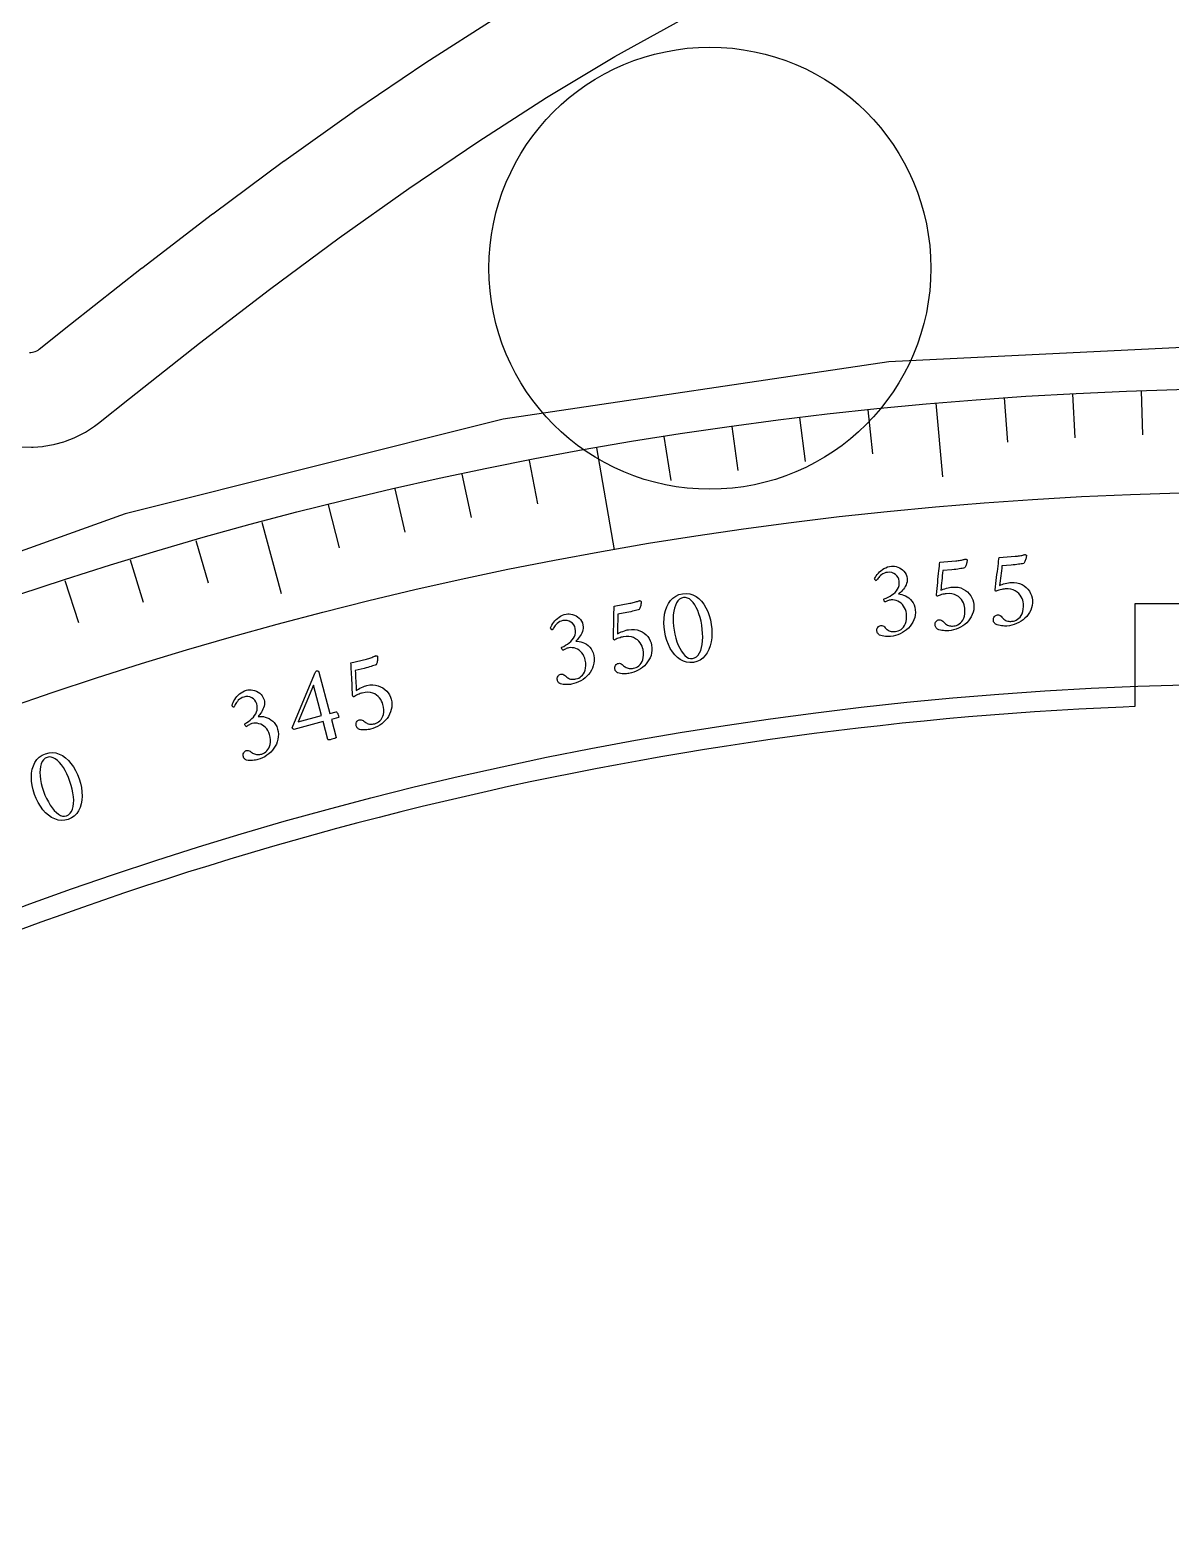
# Model space of a CAD drawing. Header units: millimetres. Extents: x -78 to 78, y -78 to 100.
# Drawn here: x -24.67 to -2.12, y 54.96 to 84.68 of the extents above; entities that cross this region are included whole.
import ezdxf

# ---------------------------------------------------------------- set-up
doc = ezdxf.new("R2010")
doc.units = ezdxf.units.MM
for name, color, linetype in [('CUT_INNER', 6, 'Continuous'), ('CUT_OUTER', 1, 'Continuous'), ('ENGRAVE', 7, 'Continuous'), ('ENGRAVE_FINE', 8, 'Continuous'), ('TEXT', 5, 'Continuous')]:
    doc.layers.add(name, color=color, linetype=linetype)

msp = doc.modelspace()

# ---------------------------------------------------------------- linework, layer by layer
at = {"layer": 'CUT_INNER'}
msp.add_lwpolyline([(2.83, 73.342), (-2.83, 73.342), (-2.83, 71.3135), (-3.0645, 71.3042), (-3.502, 71.284), (-3.9393, 71.2612), (-4.3765, 71.2357), (-4.8135, 71.2075), (-5.2503, 71.1766), (-5.6869, 71.1431), (-6.1234, 71.1068), (-6.5595, 71.0679), (-6.9955, 71.0263), (-7.4312, 70.9821), (-7.8666, 70.9351), (-8.3017, 70.8855), (-8.7364, 70.8333), (-9.1709, 70.7783), (-9.605, 70.7207), (-10.0388, 70.6605), (-10.4722, 70.5975), (-10.9051, 70.5319), (-11.3377, 70.4637), (-11.7698, 70.3928), (-12.2016, 70.3193), (-12.6328, 70.2431), (-13.0636, 70.1642), (-13.4938, 70.0828), (-13.9236, 69.9986), (-14.3528, 69.9119), (-14.7815, 69.8225), (-15.2097, 69.7305), (-15.6373, 69.6359), (-16.0642, 69.5386), (-16.4906, 69.4387), (-16.9164, 69.3362), (-17.3415, 69.2311), (-17.766, 69.1234), (-18.1898, 69.0131), (-18.6129, 68.9002), (-19.0353, 68.7847), (-19.457, 68.6666), (-19.878, 68.5459), (-20.2982, 68.4227), (-20.7176, 68.2968), (-21.1363, 68.1684), (-21.5542, 68.0375), (-21.9712, 67.9039), (-22.3875, 67.7678), (-22.8029, 67.6292), (-23.2174, 67.488), (-23.6311, 67.3443), (-24.0438, 67.198), (-24.4557, 67.0492), (-24.8666, 66.8979)], dxfattribs=at)
msp.add_circle((-11.232, 79.9746), 4.368, dxfattribs=at)
at = {"layer": 'CUT_OUTER'}
msp.add_lwpolyline([(-24.6834, 78.3098), (-24.6533, 78.3105), (-24.6234, 78.3142), (-24.5941, 78.3208), (-24.5656, 78.3304), (-24.5382, 78.3428), (-24.5121, 78.3578), (-24.4877, 78.3754), (-23.8691, 78.8704), (-22.4647, 79.9729), (-22.4633, 79.9741), (-21.0609, 81.0473), (-21.0591, 81.0487), (-19.6571, 82.0872), (-19.6548, 82.0889), (-18.2534, 83.0864), (-18.2506, 83.0883), (-16.8496, 84.0385), (-16.8463, 84.0407), (-15.4459, 84.9378)], dxfattribs=at)
at = {"layer": 'ENGRAVE'}
for points in [[(-24.8287, 76.4434), (-24.641, 76.4383), (-24.6109, 76.4389), (-24.4237, 76.4526), (-24.3938, 76.4563), (-24.2089, 76.4886), (-24.1796, 76.4953), (-23.9988, 76.546), (-23.9703, 76.5556), (-23.7955, 76.6241), (-23.7681, 76.6365), (-23.6011, 76.7222), (-23.575, 76.7373), (-23.4174, 76.8393), (-23.393, 76.8569), (-23.3182, 76.9137), (-22.7063, 77.4032), (-21.3178, 78.4934), (-19.9348, 79.5518), (-18.5571, 80.5724), (-17.1851, 81.549), (-15.8191, 82.4755), (-14.4597, 83.3464), (-13.1074, 84.1565), (-11.7627, 84.9012)], [(0, 78.5), (-7.6943, 78.122), (-15.3146, 76.9916), (-22.7873, 75.1198), (-28.0456, 73.2384)], [(-6.7635, 77.3069), (-6.6364, 75.8539)], [(-13.4755, 76.4232), (-13.1209, 74.4122)], [(-20.0849, 74.958), (-19.7074, 73.5491)]]:
    msp.add_lwpolyline(points, dxfattribs=at)
for radius in [77.6022, 75.5602, 71.7678]:
    msp.add_circle((0, 0), radius, dxfattribs=at)
at = {"layer": 'ENGRAVE_FINE'}
for points in [[(-5.4133, 77.4132), (-5.3522, 76.5401)], [(-4.0614, 77.4958), (-4.0156, 76.6219)], [(-2.7083, 77.5549), (-2.6777, 76.6803)], [(-9.4573, 77.0238), (-9.3507, 76.1551)], [(-8.1116, 77.1771), (-8.0202, 76.3067)], [(-10.8001, 76.847), (-10.6783, 75.9803)], [(-12.1397, 76.6468), (-12.0028, 75.7824)], [(-14.8072, 76.1764), (-14.6402, 75.3173)], [(-16.1344, 75.9064), (-15.9524, 75.0504)], [(-17.4567, 75.6133), (-17.2598, 74.7605)], [(-18.7737, 75.2971), (-18.562, 74.4479)], [(-21.3901, 74.596), (-21.1488, 73.7548)], [(-22.6887, 74.2114), (-22.4328, 73.3744)], [(-23.9804, 73.8041), (-23.71, 72.9718)]]:
    msp.add_lwpolyline(points, dxfattribs=at)
at = {"layer": 'TEXT'}
for points in [[(-5.2818, 73.7656), (-5.2205, 73.7664), (-5.1634, 73.7597), (-5.1107, 73.7456), (-5.0623, 73.7241), (-5.0185, 73.6968), (-4.9795, 73.6655), (-4.9453, 73.6302), (-4.916, 73.5908), (-4.8921, 73.5489), (-4.8742, 73.5059), (-4.8623, 73.4618), (-4.8563, 73.4166), (-4.8557, 73.3633), (-4.8611, 73.3121), (-4.8725, 73.2632), (-4.8899, 73.2165), (-4.9123, 73.1723), (-4.9387, 73.1312), (-4.9691, 73.0931), (-5.0035, 73.0579), (-5.0411, 73.026), (-5.0812, 72.9976), (-5.1239, 72.9727), (-5.1691, 72.9513), (-5.216, 72.9336), (-5.2637, 72.9199), (-5.3122, 72.9102), (-5.3615, 72.9046), (-5.3834, 72.9037), (-5.408, 72.9042), (-5.4352, 72.9059), (-5.4652, 72.9089), (-5.4958, 72.9135), (-5.525, 72.92), (-5.5529, 72.9283), (-5.5795, 72.9385), (-5.5847, 72.9425), (-5.5911, 72.9486), (-5.5988, 72.9567), (-5.6078, 72.967), (-5.6163, 72.9785), (-5.6227, 72.9905), (-5.6269, 73.0029), (-5.629, 73.0157), (-5.6289, 73.0376), (-5.6254, 73.0575), (-5.6182, 73.0756), (-5.6076, 73.0917), (-5.5945, 73.1052), (-5.5802, 73.1152), (-5.5646, 73.1217), (-5.5479, 73.1247), (-5.5272, 73.1242), (-5.5085, 73.1192), (-5.4917, 73.1099), (-5.477, 73.0962), (-5.4632, 73.0807), (-5.4494, 73.0662), (-5.4355, 73.0527), (-5.4216, 73.0401), (-5.4046, 73.0272), (-5.3864, 73.0168), (-5.3668, 73.0087), (-5.3459, 73.0031), (-5.3244, 72.9994), (-5.3033, 72.9971), (-5.2823, 72.9964), (-5.2616, 72.9972), (-5.2335, 73.0012), (-5.2056, 73.0091), (-5.1778, 73.021), (-5.1501, 73.0368), (-5.1238, 73.0571), (-5.1002, 73.0824), (-5.0792, 73.1127), (-5.0609, 73.148), (-5.0465, 73.1887), (-5.0375, 73.2352), (-5.0337, 73.2874), (-5.0352, 73.3455), (-5.0397, 73.3794), (-5.0484, 73.4137), (-5.0614, 73.4484), (-5.0786, 73.4835), (-5.1005, 73.5173), (-5.1272, 73.548), (-5.1588, 73.5755), (-5.1953, 73.6), (-5.2372, 73.6196), (-5.2849, 73.6322), (-5.3384, 73.638), (-5.3978, 73.6369), (-5.4167, 73.6349), (-5.4386, 73.6314), (-5.4633, 73.6265), (-5.491, 73.6201), (-5.5181, 73.613), (-5.541, 73.6057), (-5.5598, 73.5984), (-5.5745, 73.5909), (-5.5777, 73.5913), (-5.5809, 73.5929), (-5.5841, 73.5957), (-5.5872, 73.5998), (-5.59, 73.6045), (-5.5921, 73.6095), (-5.5935, 73.6147), (-5.5943, 73.62), (-5.5868, 73.6807), (-5.5793, 73.7415), (-5.5718, 73.8022), (-5.5642, 73.8629), (-5.5568, 73.9226), (-5.5496, 73.9802), (-5.5427, 74.0358), (-5.5359, 74.0893), (-5.5298, 74.1393), (-5.5245, 74.1845), (-5.5201, 74.2248), (-5.5166, 74.2603), (-5.1992, 74.2832), (-5.1771, 74.285), (-5.1547, 74.2874), (-5.132, 74.2903), (-5.1092, 74.2938), (-5.0871, 74.2975), (-5.067, 74.3013), (-5.0489, 74.3051), (-5.0327, 74.3088), (-5.0193, 74.3121), (-5.0098, 74.3145), (-5.0041, 74.3159), (-5.0022, 74.3164), (-4.9966, 74.3136), (-4.9916, 74.3111), (-4.9869, 74.3088), (-4.9827, 74.3067), (-4.9792, 74.3045), (-4.9765, 74.3017), (-4.9749, 74.2982), (-4.9741, 74.2942), (-4.9743, 74.2896), (-4.9752, 74.2824), (-4.977, 74.2725), (-4.9796, 74.2599), (-4.9829, 74.2457), (-4.987, 74.2307), (-4.9919, 74.215), (-4.9976, 74.1986), (-5.004, 74.1823), (-5.0112, 74.1671), (-5.0191, 74.1529), (-5.0278, 74.1397), (-5.0508, 74.136), (-5.0759, 74.1321), (-5.1033, 74.128), (-5.1328, 74.1238), (-5.1649, 74.1196), (-5.1997, 74.1158), (-5.2373, 74.1124), (-5.2777, 74.1092), (-5.458, 74.0962), (-5.4643, 74.0474), (-5.4704, 73.9982), (-5.4763, 73.9486), (-5.482, 73.8986), (-5.4878, 73.849), (-5.4937, 73.8007), (-5.4999, 73.7535), (-5.5063, 73.7076), (-5.4834, 73.7177), (-5.4569, 73.7274), (-5.427, 73.7366), (-5.3936, 73.7454), (-5.3603, 73.7531), (-5.3306, 73.759), (-5.3044, 73.7632), (-5.2818, 73.7656)], [(-7.642, 74.0871), (-7.6136, 74.088), (-7.5835, 74.0851), (-7.5516, 74.0785), (-7.5179, 74.068), (-7.4843, 74.0536), (-7.4527, 74.0354), (-7.4231, 74.0132), (-7.3955, 73.9871), (-7.3716, 73.9572), (-7.3534, 73.9234), (-7.3407, 73.8857), (-7.3336, 73.8442), (-7.3324, 73.811), (-7.3357, 73.7788), (-7.3433, 73.7475), (-7.3552, 73.7171), (-7.3703, 73.6881), (-7.3871, 73.6607), (-7.4058, 73.6352), (-7.4263, 73.6113), (-7.4472, 73.5895), (-7.467, 73.5699), (-7.4859, 73.5526), (-7.5037, 73.5377), (-7.472, 73.5345), (-7.4388, 73.5273), (-7.404, 73.5161), (-7.3678, 73.501), (-7.3319, 73.4818), (-7.2983, 73.4583), (-7.2669, 73.4307), (-7.2377, 73.3988), (-7.2125, 73.3626), (-7.193, 73.3218), (-7.1793, 73.2765), (-7.1714, 73.2267), (-7.1691, 73.1734), (-7.1729, 73.1222), (-7.1828, 73.0729), (-7.1987, 73.0256), (-7.2197, 72.9808), (-7.2448, 72.9389), (-7.2739, 72.8998), (-7.3072, 72.8636), (-7.3438, 72.8305), (-7.383, 72.8009), (-7.4249, 72.7746), (-7.4694, 72.7517), (-7.5156, 72.7326), (-7.5629, 72.7174), (-7.611, 72.7062), (-7.6602, 72.699), (-7.682, 72.6974), (-7.7066, 72.6971), (-7.7339, 72.698), (-7.7639, 72.7001), (-7.7946, 72.7037), (-7.8241, 72.7092), (-7.8522, 72.7167), (-7.8791, 72.7261), (-7.8844, 72.7299), (-7.8911, 72.7357), (-7.899, 72.7437), (-7.9083, 72.7536), (-7.9172, 72.7649), (-7.9239, 72.7766), (-7.9285, 72.7889), (-7.931, 72.8016), (-7.9317, 72.8235), (-7.9287, 72.8436), (-7.9222, 72.8618), (-7.912, 72.8783), (-7.8994, 72.8921), (-7.8854, 72.9026), (-7.8701, 72.9096), (-7.8534, 72.9132), (-7.8327, 72.9133), (-7.8138, 72.9089), (-7.7968, 72.9001), (-7.7817, 72.8868), (-7.7674, 72.8718), (-7.7532, 72.8578), (-7.7389, 72.8447), (-7.7245, 72.8326), (-7.7072, 72.8202), (-7.6886, 72.8103), (-7.6687, 72.8029), (-7.6477, 72.7979), (-7.6261, 72.7949), (-7.6049, 72.7934), (-7.5839, 72.7933), (-7.5633, 72.7947), (-7.5353, 72.7996), (-7.5076, 72.8084), (-7.4802, 72.8211), (-7.4531, 72.8378), (-7.4275, 72.859), (-7.4046, 72.885), (-7.3846, 72.9159), (-7.3674, 72.9518), (-7.3543, 72.9929), (-7.3467, 73.0397), (-7.3446, 73.092), (-7.348, 73.15), (-7.3546, 73.1919), (-7.3659, 73.2307), (-7.3819, 73.2664), (-7.4025, 73.2991), (-7.4267, 73.3284), (-7.4534, 73.3539), (-7.4826, 73.3758), (-7.5144, 73.394), (-7.5477, 73.4079), (-7.5814, 73.4168), (-7.6156, 73.4206), (-7.6502, 73.4195), (-7.6676, 73.417), (-7.685, 73.4131), (-7.7025, 73.4079), (-7.7199, 73.4012), (-7.7363, 73.3944), (-7.7507, 73.3887), (-7.7632, 73.3839), (-7.7738, 73.3802), (-7.7805, 73.3887), (-7.7856, 73.3981), (-7.7892, 73.4086), (-7.7912, 73.42), (-7.7917, 73.4271), (-7.7915, 73.4331), (-7.7907, 73.4382), (-7.7892, 73.4422), (-7.7484, 73.4576), (-7.7089, 73.4753), (-7.6708, 73.4953), (-7.634, 73.5177), (-7.5998, 73.5424), (-7.5696, 73.5696), (-7.5433, 73.5992), (-7.521, 73.6313), (-7.5038, 73.6661), (-7.4928, 73.7041), (-7.4881, 73.745), (-7.4896, 73.7891), (-7.4974, 73.8293), (-7.5122, 73.8652), (-7.5341, 73.8968), (-7.5631, 73.9241), (-7.5973, 73.9456), (-7.6349, 73.9595), (-7.6759, 73.9659), (-7.7203, 73.9649), (-7.7531, 73.9595), (-7.7832, 73.9504), (-7.8106, 73.9375), (-7.8355, 73.921), (-7.8578, 73.9026), (-7.8773, 73.8842), (-7.8943, 73.8658), (-7.9086, 73.8474), (-7.9206, 73.8307), (-7.9306, 73.8173), (-7.9386, 73.8073), (-7.9446, 73.8007), (-7.9491, 73.8012), (-7.9538, 73.8036), (-7.9586, 73.8078), (-7.9637, 73.814), (-7.9684, 73.8212), (-7.972, 73.8285), (-7.9744, 73.8359), (-7.9758, 73.8434), (-7.9609, 73.8701), (-7.9435, 73.8965), (-7.9238, 73.9229), (-7.9017, 73.949), (-7.8773, 73.9743), (-7.8506, 73.9978), (-7.8216, 74.0196), (-7.7904, 74.0398), (-7.7568, 74.0572), (-7.7209, 74.0709), (-7.6826, 74.0809), (-7.642, 74.0871)], [(-6.4456, 73.673), (-6.3842, 73.6748), (-6.3271, 73.669), (-6.2742, 73.6558), (-6.2254, 73.635), (-6.1812, 73.6084), (-6.1417, 73.5777), (-6.107, 73.5429), (-6.0771, 73.504), (-6.0525, 73.4625), (-6.0339, 73.4198), (-6.0213, 73.3759), (-6.0146, 73.3308), (-6.0131, 73.2775), (-6.0177, 73.2263), (-6.0284, 73.1772), (-6.0451, 73.1302), (-6.0668, 73.0857), (-6.0925, 73.0441), (-6.1223, 73.0055), (-6.1561, 72.9699), (-6.1932, 72.9374), (-6.2329, 72.9083), (-6.2752, 72.8827), (-6.32, 72.8606), (-6.3666, 72.8422), (-6.4141, 72.8277), (-6.4624, 72.8173), (-6.5117, 72.8109), (-6.5335, 72.8097), (-6.5581, 72.8097), (-6.5854, 72.811), (-6.6154, 72.8136), (-6.646, 72.8177), (-6.6754, 72.8237), (-6.7034, 72.8316), (-6.7301, 72.8414), (-6.7354, 72.8453), (-6.7419, 72.8512), (-6.7498, 72.8593), (-6.7589, 72.8694), (-6.7676, 72.8808), (-6.7741, 72.8926), (-6.7786, 72.9049), (-6.7808, 72.9177), (-6.7812, 72.9396), (-6.7779, 72.9596), (-6.7711, 72.9778), (-6.7606, 72.9941), (-6.7478, 73.0078), (-6.7336, 73.018), (-6.7182, 73.0247), (-6.7015, 73.028), (-6.6808, 73.0278), (-6.662, 73.0232), (-6.6451, 73.0141), (-6.6302, 73.0006), (-6.6162, 72.9854), (-6.6021, 72.9711), (-6.588, 72.9578), (-6.5739, 72.9455), (-6.5567, 72.9328), (-6.5383, 72.9226), (-6.5186, 72.9149), (-6.4976, 72.9096), (-6.4761, 72.9062), (-6.4549, 72.9043), (-6.4339, 72.9039), (-6.4132, 72.905), (-6.3852, 72.9094), (-6.3574, 72.9178), (-6.3298, 72.9302), (-6.3024, 72.9464), (-6.2764, 72.9671), (-6.2532, 72.9928), (-6.2327, 73.0234), (-6.2149, 73.059), (-6.2012, 73.0999), (-6.1929, 73.1465), (-6.1899, 73.1989), (-6.1924, 73.2569), (-6.1973, 73.2907), (-6.2066, 73.3249), (-6.2201, 73.3594), (-6.238, 73.3942), (-6.2603, 73.4276), (-6.2876, 73.4579), (-6.3196, 73.4849), (-6.3565, 73.5089), (-6.3986, 73.5277), (-6.4465, 73.5396), (-6.5001, 73.5445), (-6.5595, 73.5425), (-6.5784, 73.5402), (-6.6002, 73.5364), (-6.6249, 73.5311), (-6.6524, 73.5243), (-6.6794, 73.5167), (-6.7022, 73.5091), (-6.7209, 73.5014), (-6.7354, 73.4937), (-6.7387, 73.494), (-6.7419, 73.4956), (-6.7451, 73.4984), (-6.7483, 73.5024), (-6.7512, 73.5071), (-6.7533, 73.5121), (-6.7548, 73.5172), (-6.7557, 73.5225), (-6.7491, 73.5834), (-6.7426, 73.6442), (-6.736, 73.7051), (-6.7295, 73.7659), (-6.723, 73.8257), (-6.7167, 73.8834), (-6.7106, 73.9391), (-6.7048, 73.9927), (-6.6994, 74.0428), (-6.6949, 74.088), (-6.6911, 74.1284), (-6.6881, 74.1639), (-6.3712, 74.1918), (-6.349, 74.194), (-6.3267, 74.1967), (-6.3041, 74.2), (-6.2813, 74.2039), (-6.2593, 74.208), (-6.2393, 74.2121), (-6.2212, 74.2161), (-6.205, 74.2201), (-6.1917, 74.2236), (-6.1822, 74.2261), (-6.1765, 74.2276), (-6.1746, 74.2281), (-6.1691, 74.2255), (-6.164, 74.223), (-6.1593, 74.2208), (-6.155, 74.2188), (-6.1514, 74.2167), (-6.1488, 74.2139), (-6.1471, 74.2105), (-6.1462, 74.2064), (-6.1463, 74.2018), (-6.1472, 74.1946), (-6.1488, 74.1847), (-6.1511, 74.1721), (-6.1543, 74.1578), (-6.1581, 74.1428), (-6.1628, 74.127), (-6.1682, 74.1105), (-6.1744, 74.0941), (-6.1813, 74.0787), (-6.189, 74.0644), (-6.1975, 74.0511), (-6.2204, 74.047), (-6.2455, 74.0427), (-6.2728, 74.0382), (-6.3023, 74.0335), (-6.3342, 74.0289), (-6.369, 74.0245), (-6.4065, 74.0205), (-6.4469, 74.0167), (-6.6269, 74.0008), (-6.6324, 73.9519), (-6.6378, 73.9026), (-6.6429, 73.8529), (-6.6478, 73.8029), (-6.6528, 73.7532), (-6.658, 73.7048), (-6.6635, 73.6575), (-6.6691, 73.6115), (-6.6463, 73.622), (-6.6201, 73.6321), (-6.5903, 73.6418), (-6.5571, 73.6511), (-6.5239, 73.6593), (-6.4942, 73.6657), (-6.4681, 73.6703), (-6.4456, 73.673)], [(-12.842, 72.8309), (-12.7811, 72.838), (-12.7237, 72.8373), (-12.6698, 72.8287), (-12.6194, 72.8122), (-12.573, 72.7896), (-12.531, 72.7625), (-12.4935, 72.7308), (-12.4602, 72.6947), (-12.4322, 72.6554), (-12.4099, 72.6145), (-12.3935, 72.5718), (-12.3829, 72.5275), (-12.3768, 72.4746), (-12.3769, 72.4231), (-12.3833, 72.3733), (-12.3958, 72.325), (-12.4135, 72.2788), (-12.4356, 72.2352), (-12.4618, 72.1941), (-12.4924, 72.1556), (-12.5265, 72.12), (-12.5636, 72.0877), (-12.6034, 72.0585), (-12.6462, 72.0325), (-12.691, 72.0101), (-12.737, 71.9916), (-12.7843, 71.977), (-12.8328, 71.9663), (-12.8544, 71.9632), (-12.8789, 71.9611), (-12.9062, 71.96), (-12.9363, 71.9599), (-12.9672, 71.9613), (-12.997, 71.9648), (-13.0256, 71.9702), (-13.0531, 71.9776), (-13.0587, 71.981), (-13.0657, 71.9864), (-13.0742, 71.9937), (-13.0842, 72.003), (-13.0938, 72.0136), (-13.1014, 72.0248), (-13.1068, 72.0367), (-13.1102, 72.0493), (-13.1125, 72.071), (-13.111, 72.0913), (-13.1057, 72.11), (-13.0968, 72.1271), (-13.0851, 72.1418), (-13.0719, 72.1532), (-13.0571, 72.1613), (-13.0408, 72.1661), (-13.0201, 72.1677), (-13.001, 72.1647), (-12.9834, 72.1571), (-12.9674, 72.1449), (-12.9521, 72.131), (-12.9368, 72.118), (-12.9216, 72.106), (-12.9065, 72.0949), (-12.8883, 72.0838), (-12.869, 72.0753), (-12.8487, 72.0693), (-12.8274, 72.0658), (-12.8056, 72.0644), (-12.7843, 72.0643), (-12.7634, 72.0658), (-12.7429, 72.0686), (-12.7154, 72.0755), (-12.6884, 72.0863), (-12.662, 72.101), (-12.6361, 72.1195), (-12.6121, 72.1424), (-12.5912, 72.17), (-12.5734, 72.2023), (-12.5588, 72.2393), (-12.5487, 72.2813), (-12.5444, 72.3285), (-12.5461, 72.3808), (-12.5535, 72.4384), (-12.5615, 72.4717), (-12.5737, 72.5049), (-12.5902, 72.5381), (-12.611, 72.5713), (-12.6362, 72.6026), (-12.6659, 72.6303), (-12.7002, 72.6545), (-12.739, 72.6751), (-12.7826, 72.6902), (-12.8314, 72.6979), (-12.8852, 72.6982), (-12.9442, 72.6909), (-12.9628, 72.687), (-12.9842, 72.6813), (-13.0083, 72.6739), (-13.0352, 72.6647), (-13.0614, 72.6548), (-13.0834, 72.6452), (-13.1014, 72.636), (-13.1152, 72.627), (-13.1185, 72.6271), (-13.1218, 72.6283), (-13.1253, 72.6308), (-13.1288, 72.6345), (-13.132, 72.639), (-13.1346, 72.6437), (-13.1366, 72.6487), (-13.1379, 72.654), (-13.1367, 72.7151), (-13.1355, 72.7763), (-13.1342, 72.8375), (-13.133, 72.8987), (-13.1317, 72.9588), (-13.1305, 73.0169), (-13.1293, 73.0729), (-13.1281, 73.1267), (-13.1272, 73.1771), (-13.1266, 73.2226), (-13.1263, 73.2632), (-13.1265, 73.2988), (-12.8132, 73.3542), (-12.7913, 73.3583), (-12.7693, 73.363), (-12.7471, 73.3682), (-12.7247, 73.3741), (-12.7031, 73.3801), (-12.6835, 73.3859), (-12.6659, 73.3915), (-12.6501, 73.3969), (-12.6372, 73.4016), (-12.6279, 73.4049), (-12.6224, 73.4069), (-12.6206, 73.4075), (-12.6148, 73.4053), (-12.6095, 73.4033), (-12.6046, 73.4016), (-12.6002, 73.4), (-12.5964, 73.3981), (-12.5936, 73.3956), (-12.5915, 73.3923), (-12.5904, 73.3884), (-12.5901, 73.3838), (-12.5903, 73.3765), (-12.591, 73.3665), (-12.5923, 73.3537), (-12.5941, 73.3392), (-12.5967, 73.3239), (-12.5999, 73.3078), (-12.6039, 73.2909), (-12.6086, 73.274), (-12.6142, 73.2581), (-12.6206, 73.2432), (-12.6279, 73.2292), (-12.6504, 73.2231), (-12.675, 73.2166), (-12.7018, 73.2098), (-12.7307, 73.2025), (-12.7622, 73.1951), (-12.7964, 73.1877), (-12.8334, 73.1804), (-12.8733, 73.1731), (-13.0513, 73.1416), (-13.0525, 73.0924), (-13.0535, 73.0429), (-13.0543, 72.9929), (-13.0549, 72.9426), (-13.0555, 72.8927), (-13.0565, 72.844), (-13.0578, 72.7965), (-13.0594, 72.7501), (-13.0376, 72.7625), (-13.0123, 72.7749), (-12.9835, 72.7872), (-12.9512, 72.7994), (-12.9189, 72.8104), (-12.8899, 72.8194), (-12.8643, 72.8262), (-12.842, 72.8309)], [(-11.7736, 73.5415), (-11.7003, 73.5473), (-11.631, 73.5404), (-11.5659, 73.521), (-11.5048, 73.4891), (-11.4483, 73.4465), (-11.3969, 73.3952), (-11.3507, 73.3353), (-11.3096, 73.2666), (-11.2742, 73.1913), (-11.2448, 73.1114), (-11.2216, 73.0267), (-11.2045, 72.9374), (-11.1941, 72.8471), (-11.191, 72.7593), (-11.1951, 72.6742), (-11.2065, 72.5917), (-11.2251, 72.5137), (-11.2509, 72.4424), (-11.2838, 72.3777), (-11.3239, 72.3195), (-11.3711, 72.2701), (-11.4257, 72.2315), (-11.4875, 72.2036), (-11.5566, 72.1866), (-11.6259, 72.1815), (-11.6922, 72.1888), (-11.7556, 72.2086), (-11.8161, 72.2407), (-11.8728, 72.2834), (-11.9248, 72.3345), (-11.9721, 72.3942), (-12.0146, 72.4623), (-12.0517, 72.5371), (-12.0826, 72.6166), (-12.1072, 72.7009), (-12.1256, 72.7899), (-12.1371, 72.8801), (-12.1413, 72.9678), (-12.1381, 73.053), (-12.1274, 73.1357), (-12.1093, 73.2138), (-12.0835, 73.2853), (-12.0502, 73.3501), (-12.0093, 73.4083), (-11.961, 73.4578), (-11.9056, 73.4965), (-11.8431, 73.5244), (-11.7736, 73.5415)], [(-11.7502, 73.4657), (-11.7926, 73.4537), (-11.8301, 73.4322), (-11.8629, 73.401), (-11.8908, 73.3602), (-11.914, 73.3115), (-11.9323, 73.2565), (-11.9458, 73.1952), (-11.9545, 73.1277), (-11.9583, 73.0555), (-11.9571, 72.9803), (-11.9509, 72.902), (-11.9398, 72.8206), (-11.9245, 72.7409), (-11.9054, 72.6652), (-11.8826, 72.5935), (-11.8561, 72.526), (-11.8268, 72.4641), (-11.7955, 72.4096), (-11.7622, 72.3625), (-11.727, 72.3227), (-11.6906, 72.2918), (-11.6536, 72.2716), (-11.6159, 72.2619), (-11.5776, 72.2628), (-11.5333, 72.2752), (-11.4947, 72.2976), (-11.4617, 72.3297), (-11.4344, 72.3717), (-11.4123, 72.4218), (-11.3953, 72.4784), (-11.3832, 72.5413), (-11.3761, 72.6106), (-11.3736, 72.6842), (-11.3755, 72.7602), (-11.3817, 72.8386), (-11.3923, 72.9193), (-11.407, 72.9999), (-11.4253, 73.0756), (-11.4472, 73.1465), (-11.4726, 73.2126), (-11.5009, 73.2726), (-11.5315, 73.3253), (-11.5643, 73.3708), (-11.5994, 73.4091), (-11.6359, 73.4385), (-11.6733, 73.4578), (-11.7114, 73.4669), (-11.7502, 73.4657)], [(-14.07, 73.1391), (-14.0418, 73.1425), (-14.0116, 73.1423), (-13.9792, 73.1384), (-13.9447, 73.1309), (-13.91, 73.1195), (-13.877, 73.1041), (-13.8455, 73.0846), (-13.8157, 73.061), (-13.7894, 73.0333), (-13.7682, 73.0012), (-13.7523, 72.9648), (-13.7416, 72.924), (-13.7376, 72.8911), (-13.738, 72.8587), (-13.7428, 72.8268), (-13.7521, 72.7955), (-13.7646, 72.7653), (-13.779, 72.7366), (-13.7953, 72.7095), (-13.8137, 72.6839), (-13.8326, 72.6604), (-13.8507, 72.6392), (-13.8679, 72.6203), (-13.8844, 72.6038), (-13.8525, 72.6034), (-13.8188, 72.5992), (-13.7832, 72.5911), (-13.7458, 72.5791), (-13.7084, 72.5631), (-13.6728, 72.5427), (-13.6391, 72.5179), (-13.6073, 72.4887), (-13.579, 72.4548), (-13.5561, 72.4159), (-13.5385, 72.372), (-13.5262, 72.323), (-13.5193, 72.2702), (-13.5186, 72.2187), (-13.5242, 72.1688), (-13.5359, 72.1203), (-13.5529, 72.0739), (-13.5743, 72.0299), (-13.5999, 71.9884), (-13.6299, 71.9495), (-13.6634, 71.9133), (-13.6999, 71.8804), (-13.7393, 71.8506), (-13.7817, 71.8239), (-13.8261, 71.8008), (-13.8718, 71.7816), (-13.9188, 71.7662), (-13.9672, 71.7547), (-13.9888, 71.7513), (-14.0133, 71.7488), (-14.0405, 71.7473), (-14.0706, 71.7467), (-14.1015, 71.7477), (-14.1313, 71.7506), (-14.16, 71.7556), (-14.1876, 71.7626), (-14.1933, 71.7659), (-14.2004, 71.7712), (-14.209, 71.7784), (-14.2191, 71.7875), (-14.2289, 71.7979), (-14.2367, 71.8091), (-14.2423, 71.8209), (-14.2459, 71.8334), (-14.2485, 71.8551), (-14.2473, 71.8753), (-14.2424, 71.8941), (-14.2337, 71.9114), (-14.2223, 71.9263), (-14.2092, 71.9379), (-14.1946, 71.9462), (-14.1783, 71.9512), (-14.1577, 71.9531), (-14.1385, 71.9504), (-14.1208, 71.9432), (-14.1046, 71.9313), (-14.0891, 71.9176), (-14.0736, 71.9048), (-14.0582, 71.893), (-14.0429, 71.8822), (-14.0245, 71.8714), (-14.0052, 71.8632), (-13.9848, 71.8575), (-13.9633, 71.8544), (-13.9416, 71.8532), (-13.9203, 71.8536), (-13.8994, 71.8553), (-13.879, 71.8585), (-13.8515, 71.8658), (-13.8247, 71.877), (-13.7985, 71.8921), (-13.7729, 71.9111), (-13.7493, 71.9344), (-13.7288, 71.9623), (-13.7116, 71.9949), (-13.6975, 72.0321), (-13.6881, 72.0742), (-13.6846, 72.1214), (-13.687, 72.1738), (-13.6954, 72.2312), (-13.7057, 72.2724), (-13.7204, 72.31), (-13.7394, 72.3442), (-13.7627, 72.375), (-13.7894, 72.402), (-13.8182, 72.4252), (-13.8493, 72.4445), (-13.8825, 72.4598), (-13.9169, 72.4707), (-13.9512, 72.4766), (-13.9856, 72.4775), (-14.02, 72.4733), (-14.0372, 72.4693), (-14.0542, 72.464), (-14.0711, 72.4572), (-14.0878, 72.4491), (-14.1036, 72.4409), (-14.1175, 72.4339), (-14.1295, 72.428), (-14.1397, 72.4234), (-14.1471, 72.4313), (-14.153, 72.4403), (-14.1575, 72.4504), (-14.1606, 72.4616), (-14.1616, 72.4686), (-14.162, 72.4746), (-14.1616, 72.4797), (-14.1604, 72.4838), (-14.1211, 72.5027), (-14.0834, 72.5238), (-14.0471, 72.5471), (-14.0124, 72.5726), (-13.9805, 72.6002), (-13.9528, 72.6299), (-13.9292, 72.6617), (-13.9098, 72.6956), (-13.8957, 72.7318), (-13.888, 72.7705), (-13.8869, 72.8118), (-13.8922, 72.8555), (-13.9035, 72.8949), (-13.9214, 72.9294), (-13.946, 72.9589), (-13.9772, 72.9836), (-14.0132, 73.002), (-14.0519, 73.0126), (-14.0933, 73.0155), (-14.1374, 73.0106), (-14.1695, 73.0023), (-14.1987, 72.9906), (-14.225, 72.9754), (-14.2483, 72.9568), (-14.2689, 72.9365), (-14.2868, 72.9165), (-14.3021, 72.8966), (-14.3147, 72.8771), (-14.3252, 72.8594), (-14.334, 72.8452), (-14.3411, 72.8346), (-14.3465, 72.8275), (-14.351, 72.8276), (-14.3559, 72.8295), (-14.3611, 72.8333), (-14.3668, 72.839), (-14.372, 72.8458), (-14.3762, 72.8527), (-14.3793, 72.8599), (-14.3813, 72.8673), (-14.3688, 72.8951), (-14.3538, 72.923), (-14.3365, 72.951), (-14.3167, 72.9789), (-14.2946, 73.0062), (-14.2701, 73.032), (-14.2431, 73.0563), (-14.2137, 73.0791), (-14.1818, 73.0994), (-14.1472, 73.1162), (-14.1099, 73.1294), (-14.07, 73.1391)], [(-18.0108, 71.7277), (-17.9506, 71.7392), (-17.8932, 71.7425), (-17.8389, 71.7378), (-17.7874, 71.725), (-17.7396, 71.7058), (-17.6957, 71.6817), (-17.656, 71.6528), (-17.6203, 71.6191), (-17.5894, 71.582), (-17.5643, 71.5427), (-17.5449, 71.5014), (-17.5311, 71.4579), (-17.5213, 71.4055), (-17.5178, 71.3542), (-17.5205, 71.3041), (-17.5296, 71.255), (-17.544, 71.2077), (-17.5628, 71.1626), (-17.5861, 71.1198), (-17.6138, 71.0792), (-17.6454, 71.0412), (-17.68, 71.0063), (-17.7176, 70.9743), (-17.7584, 70.9454), (-17.8015, 70.9198), (-17.8461, 70.8981), (-17.8922, 70.8801), (-17.9398, 70.866), (-17.9612, 70.8613), (-17.9855, 70.8575), (-18.0126, 70.8545), (-18.0426, 70.8522), (-18.0736, 70.8515), (-18.1035, 70.8528), (-18.1324, 70.8561), (-18.1604, 70.8616), (-18.1662, 70.8646), (-18.1736, 70.8694), (-18.1826, 70.8761), (-18.1932, 70.8847), (-18.2036, 70.8945), (-18.2119, 70.9052), (-18.2182, 70.9167), (-18.2225, 70.929), (-18.2263, 70.9505), (-18.2262, 70.9708), (-18.2223, 70.9898), (-18.2146, 71.0076), (-18.2041, 71.0231), (-18.1917, 71.0354), (-18.1775, 71.0445), (-18.1616, 71.0504), (-18.1411, 71.0535), (-18.1218, 71.0518), (-18.1037, 71.0456), (-18.0868, 71.0346), (-18.0706, 71.0218), (-18.0545, 71.0099), (-18.0384, 70.999), (-18.0225, 70.989), (-18.0036, 70.9793), (-17.9838, 70.9721), (-17.9631, 70.9676), (-17.9415, 70.9657), (-17.9198, 70.9658), (-17.8985, 70.9673), (-17.8778, 70.9702), (-17.8575, 70.9745), (-17.8305, 70.9833), (-17.8044, 70.996), (-17.7791, 71.0125), (-17.7546, 71.0329), (-17.7322, 71.0575), (-17.7134, 71.0865), (-17.698, 71.12), (-17.686, 71.1579), (-17.679, 71.2005), (-17.6781, 71.2478), (-17.6834, 71.3), (-17.695, 71.3569), (-17.7053, 71.3895), (-17.7198, 71.4218), (-17.7387, 71.4537), (-17.7618, 71.4853), (-17.7891, 71.5147), (-17.8208, 71.5403), (-17.8567, 71.5619), (-17.8969, 71.5797), (-17.9415, 71.5917), (-17.9907, 71.5959), (-18.0444, 71.5922), (-18.1027, 71.5808), (-18.121, 71.5756), (-18.1419, 71.5684), (-18.1654, 71.5592), (-18.1916, 71.5482), (-18.217, 71.5364), (-18.2383, 71.5253), (-18.2556, 71.5148), (-18.2687, 71.5049), (-18.272, 71.5047), (-18.2754, 71.5057), (-18.279, 71.5079), (-18.2828, 71.5114), (-18.2864, 71.5156), (-18.2893, 71.5202), (-18.2916, 71.525), (-18.2932, 71.5301), (-18.2964, 71.5912), (-18.2996, 71.6523), (-18.3027, 71.7135), (-18.3058, 71.7746), (-18.3089, 71.8346), (-18.3118, 71.8926), (-18.3146, 71.9486), (-18.3173, 72.0024), (-18.3199, 72.0527), (-18.3226, 72.0981), (-18.3253, 72.1386), (-18.3279, 72.1741), (-18.0194, 72.2518), (-17.9979, 72.2574), (-17.9762, 72.2637), (-17.9544, 72.2705), (-17.9325, 72.2779), (-17.9115, 72.2854), (-17.8923, 72.2926), (-17.8751, 72.2995), (-17.8598, 72.306), (-17.8472, 72.3116), (-17.8383, 72.3155), (-17.8329, 72.3179), (-17.8311, 72.3187), (-17.8252, 72.3169), (-17.8197, 72.3153), (-17.8147, 72.3139), (-17.8102, 72.3126), (-17.8063, 72.311), (-17.8033, 72.3087), (-17.801, 72.3056), (-17.7996, 72.3018), (-17.799, 72.2972), (-17.7987, 72.2899), (-17.7987, 72.2799), (-17.799, 72.2671), (-17.7998, 72.2525), (-17.8013, 72.237), (-17.8034, 72.2207), (-17.8061, 72.2035), (-17.8096, 72.1864), (-17.814, 72.1701), (-17.8194, 72.1548), (-17.8257, 72.1403), (-17.8476, 72.1326), (-17.8717, 72.1244), (-17.898, 72.1156), (-17.9263, 72.1064), (-17.9571, 72.0967), (-17.9908, 72.0869), (-18.0272, 72.077), (-18.0664, 72.0669), (-18.2417, 72.0227), (-18.2394, 71.9736), (-18.2369, 71.9241), (-18.2341, 71.8742), (-18.2311, 71.824), (-18.2281, 71.7742), (-18.2256, 71.7255), (-18.2235, 71.678), (-18.2219, 71.6316), (-18.201, 71.6456), (-18.1767, 71.6597), (-18.1488, 71.674), (-18.1175, 71.6885), (-18.086, 71.7018), (-18.0577, 71.7128), (-18.0326, 71.7215), (-18.0108, 71.7277)], [(-19.0003, 72.0203), (-18.9922, 72.0217), (-18.9848, 72.0211), (-18.9782, 72.0186), (-18.9724, 72.0142), (-18.9675, 72.0087), (-18.9635, 72.003), (-18.9604, 71.997), (-18.9583, 71.9908), (-18.7444, 71.1786), (-18.6219, 71.2108), (-18.6163, 71.2106), (-18.6102, 71.2071), (-18.6035, 71.2004), (-18.5962, 71.1904), (-18.5891, 71.1782), (-18.5827, 71.1647), (-18.5772, 71.1498), (-18.5724, 71.1335), (-18.5699, 71.1226), (-18.5687, 71.1131), (-18.5687, 71.1049), (-18.5699, 71.0981), (-18.7133, 71.0605), (-18.6183, 70.6998), (-18.6191, 70.6992), (-18.6214, 70.6976), (-18.6252, 70.6948), (-18.6305, 70.6909), (-18.6397, 70.686), (-18.6549, 70.6802), (-18.6762, 70.6736), (-18.7036, 70.666), (-18.736, 70.6585), (-18.7598, 70.6556), (-18.7749, 70.6572), (-18.7815, 70.6634), (-18.8756, 71.0176), (-19.4545, 70.8612), (-19.4604, 70.8633), (-19.4658, 70.8663), (-19.4707, 70.8701), (-19.4752, 70.8747), (-19.479, 70.8797), (-19.4821, 70.8844), (-19.4844, 70.889), (-19.4859, 70.8933), (-19.0483, 71.9513), (-19.0443, 71.9596), (-19.0394, 71.9691), (-19.0336, 71.9799), (-19.0271, 71.9918), (-19.0202, 72.003), (-19.0134, 72.0115), (-19.0068, 72.0173), (-19.0003, 72.0203)], [(-20.391, 71.6345), (-20.3632, 71.6403), (-20.333, 71.6428), (-20.3004, 71.6417), (-20.2654, 71.6372), (-20.2299, 71.6289), (-20.1956, 71.6165), (-20.1626, 71.5998), (-20.1308, 71.5789), (-20.1022, 71.5535), (-20.0783, 71.5234), (-20.0593, 71.4885), (-20.0451, 71.4489), (-20.0382, 71.4164), (-20.0358, 71.3841), (-20.0378, 71.3519), (-20.0443, 71.3199), (-20.0541, 71.2887), (-20.0659, 71.2589), (-20.0799, 71.2305), (-20.0959, 71.2034), (-20.1127, 71.1783), (-20.1289, 71.1556), (-20.1445, 71.1353), (-20.1594, 71.1175), (-20.1276, 71.1198), (-20.0936, 71.1185), (-20.0575, 71.1135), (-20.0192, 71.1049), (-19.9805, 71.0922), (-19.9433, 71.075), (-19.9076, 71.0532), (-19.8733, 71.0269), (-19.8422, 70.9956), (-19.816, 70.9589), (-19.7946, 70.9166), (-19.7781, 70.8689), (-19.7666, 70.8169), (-19.7614, 70.7657), (-19.7626, 70.7155), (-19.7701, 70.6662), (-19.783, 70.6184), (-19.8004, 70.5727), (-19.8224, 70.5292), (-19.8488, 70.4877), (-19.8791, 70.4488), (-19.9126, 70.4128), (-19.9492, 70.3797), (-19.9891, 70.3494), (-20.0313, 70.3225), (-20.0752, 70.2994), (-20.1207, 70.28), (-20.1679, 70.2644), (-20.1891, 70.259), (-20.2132, 70.2544), (-20.2403, 70.2506), (-20.2702, 70.2474), (-20.3011, 70.2456), (-20.3311, 70.246), (-20.3601, 70.2484), (-20.3882, 70.253), (-20.3941, 70.2558), (-20.4016, 70.2604), (-20.4108, 70.2669), (-20.4217, 70.2751), (-20.4324, 70.2846), (-20.4411, 70.295), (-20.4477, 70.3063), (-20.4524, 70.3184), (-20.4569, 70.3398), (-20.4574, 70.3601), (-20.4542, 70.3792), (-20.447, 70.3972), (-20.4369, 70.413), (-20.425, 70.4257), (-20.4111, 70.4353), (-20.3953, 70.4417), (-20.375, 70.4454), (-20.3556, 70.4444), (-20.3373, 70.4387), (-20.3201, 70.4283), (-20.3035, 70.4159), (-20.287, 70.4046), (-20.2706, 70.3942), (-20.2544, 70.3848), (-20.2352, 70.3756), (-20.2151, 70.3691), (-20.1943, 70.3652), (-20.1727, 70.364), (-20.151, 70.3647), (-20.1298, 70.3669), (-20.1091, 70.3705), (-20.089, 70.3754), (-20.0624, 70.3851), (-20.0366, 70.3986), (-20.0118, 70.4159), (-19.988, 70.4371), (-19.9664, 70.4623), (-19.9485, 70.4919), (-19.9342, 70.5259), (-19.9234, 70.5642), (-19.9177, 70.6069), (-19.9183, 70.6543), (-19.9253, 70.7062), (-19.9387, 70.7627), (-19.9525, 70.8028), (-19.9704, 70.8391), (-19.9923, 70.8715), (-20.0183, 70.9001), (-20.0472, 70.9247), (-20.0779, 70.9453), (-20.1105, 70.9618), (-20.145, 70.9742), (-20.1801, 70.982), (-20.2149, 70.9849), (-20.2492, 70.9828), (-20.2831, 70.9756), (-20.2999, 70.9701), (-20.3163, 70.9633), (-20.3326, 70.9551), (-20.3486, 70.9456), (-20.3636, 70.936), (-20.3768, 70.9278), (-20.3883, 70.921), (-20.398, 70.9155), (-20.4061, 70.9227), (-20.4128, 70.9311), (-20.4181, 70.9408), (-20.4221, 70.9517), (-20.4238, 70.9586), (-20.4247, 70.9645), (-20.4247, 70.9696), (-20.4239, 70.9738), (-20.3864, 70.9961), (-20.3507, 71.0204), (-20.3166, 71.0468), (-20.2842, 71.0752), (-20.2548, 71.1054), (-20.2298, 71.1374), (-20.2091, 71.1712), (-20.1927, 71.2067), (-20.1818, 71.244), (-20.1776, 71.2832), (-20.18, 71.3244), (-20.1891, 71.3675), (-20.2038, 71.4057), (-20.2247, 71.4385), (-20.2517, 71.4658), (-20.285, 71.4877), (-20.3224, 71.5029), (-20.3619, 71.5101), (-20.4034, 71.5093), (-20.4469, 71.5006), (-20.4782, 71.4896), (-20.5063, 71.4754), (-20.5311, 71.4579), (-20.5527, 71.4373), (-20.5714, 71.4153), (-20.5875, 71.3938), (-20.601, 71.3727), (-20.6119, 71.3521), (-20.6208, 71.3336), (-20.6283, 71.3187), (-20.6345, 71.3075), (-20.6393, 71.3), (-20.6437, 71.2996), (-20.6488, 71.3012), (-20.6543, 71.3045), (-20.6604, 71.3097), (-20.6663, 71.316), (-20.671, 71.3226), (-20.6747, 71.3294), (-20.6774, 71.3366), (-20.6673, 71.3654), (-20.6549, 71.3945), (-20.64, 71.4239), (-20.6228, 71.4534), (-20.6031, 71.4825), (-20.5809, 71.5104), (-20.5562, 71.5369), (-20.5289, 71.5622), (-20.4988, 71.5852), (-20.4658, 71.6049), (-20.4299, 71.6214), (-20.391, 71.6345)], [(-19.0672, 71.7386), (-19.3688, 71.0113), (-18.907, 71.1356)], [(-24.365, 70.3798), (-24.2939, 70.3982), (-24.2245, 70.4035), (-24.1569, 70.3957), (-24.0912, 70.3748), (-24.0282, 70.3427), (-23.9687, 70.3011), (-23.9128, 70.2501), (-23.8604, 70.1897), (-23.8124, 70.1217), (-23.7697, 70.048), (-23.7321, 69.9686), (-23.6997, 69.8837), (-23.6738, 69.7965), (-23.6555, 69.7107), (-23.6448, 69.6261), (-23.6417, 69.5428), (-23.6465, 69.4629), (-23.6595, 69.3881), (-23.6806, 69.3187), (-23.71, 69.2545), (-23.7479, 69.1976), (-23.7949, 69.1501), (-23.851, 69.1119), (-23.9161, 69.0831), (-23.9834, 69.0661), (-24.05, 69.0618), (-24.1158, 69.0702), (-24.181, 69.0914), (-24.2443, 69.1235), (-24.3044, 69.1649), (-24.3613, 69.2154), (-24.4151, 69.2751), (-24.4646, 69.3423), (-24.5088, 69.4153), (-24.5476, 69.494), (-24.5812, 69.5785), (-24.6082, 69.6653), (-24.6276, 69.751), (-24.6392, 69.8354), (-24.6431, 69.9187), (-24.6387, 69.9988), (-24.6258, 70.0737), (-24.6043, 70.1433), (-24.5741, 70.2077), (-24.5351, 70.2648), (-24.4873, 70.3125), (-24.4306, 70.3508), (-24.365, 70.3798)], [(-24.3289, 70.3092), (-24.3685, 70.2901), (-24.4017, 70.2623), (-24.4286, 70.2259), (-24.449, 70.1809), (-24.4634, 70.1289), (-24.4719, 70.0715), (-24.4745, 70.0089), (-24.4714, 69.9409), (-24.4625, 69.8691), (-24.4483, 69.7952), (-24.4286, 69.7192), (-24.4036, 69.641), (-24.3746, 69.5651), (-24.3427, 69.4939), (-24.3079, 69.4273), (-24.27, 69.3654), (-24.2303, 69.3095), (-24.1901, 69.2613), (-24.1491, 69.2206), (-24.1076, 69.1875), (-24.0663, 69.1635), (-24.0264, 69.15), (-23.9876, 69.147), (-23.95, 69.1545), (-23.9086, 69.1745), (-23.8744, 69.2032), (-23.8475, 69.2406), (-23.8279, 69.2867), (-23.8149, 69.3399), (-23.8079, 69.3985), (-23.8069, 69.4625), (-23.8119, 69.532), (-23.8223, 69.605), (-23.8373, 69.6795), (-23.8571, 69.7556), (-23.8815, 69.8333), (-23.91, 69.9101), (-23.9412, 69.9815), (-23.975, 70.0475), (-24.0115, 70.1081), (-24.0499, 70.1623), (-24.0891, 70.2089), (-24.1293, 70.248), (-24.1705, 70.2796), (-24.2116, 70.3023), (-24.2517, 70.3148), (-24.2908, 70.3171), (-24.3289, 70.3092)]]:
    msp.add_lwpolyline(points, close=True, dxfattribs=at)

doc.saveas('drawing.dxf')
